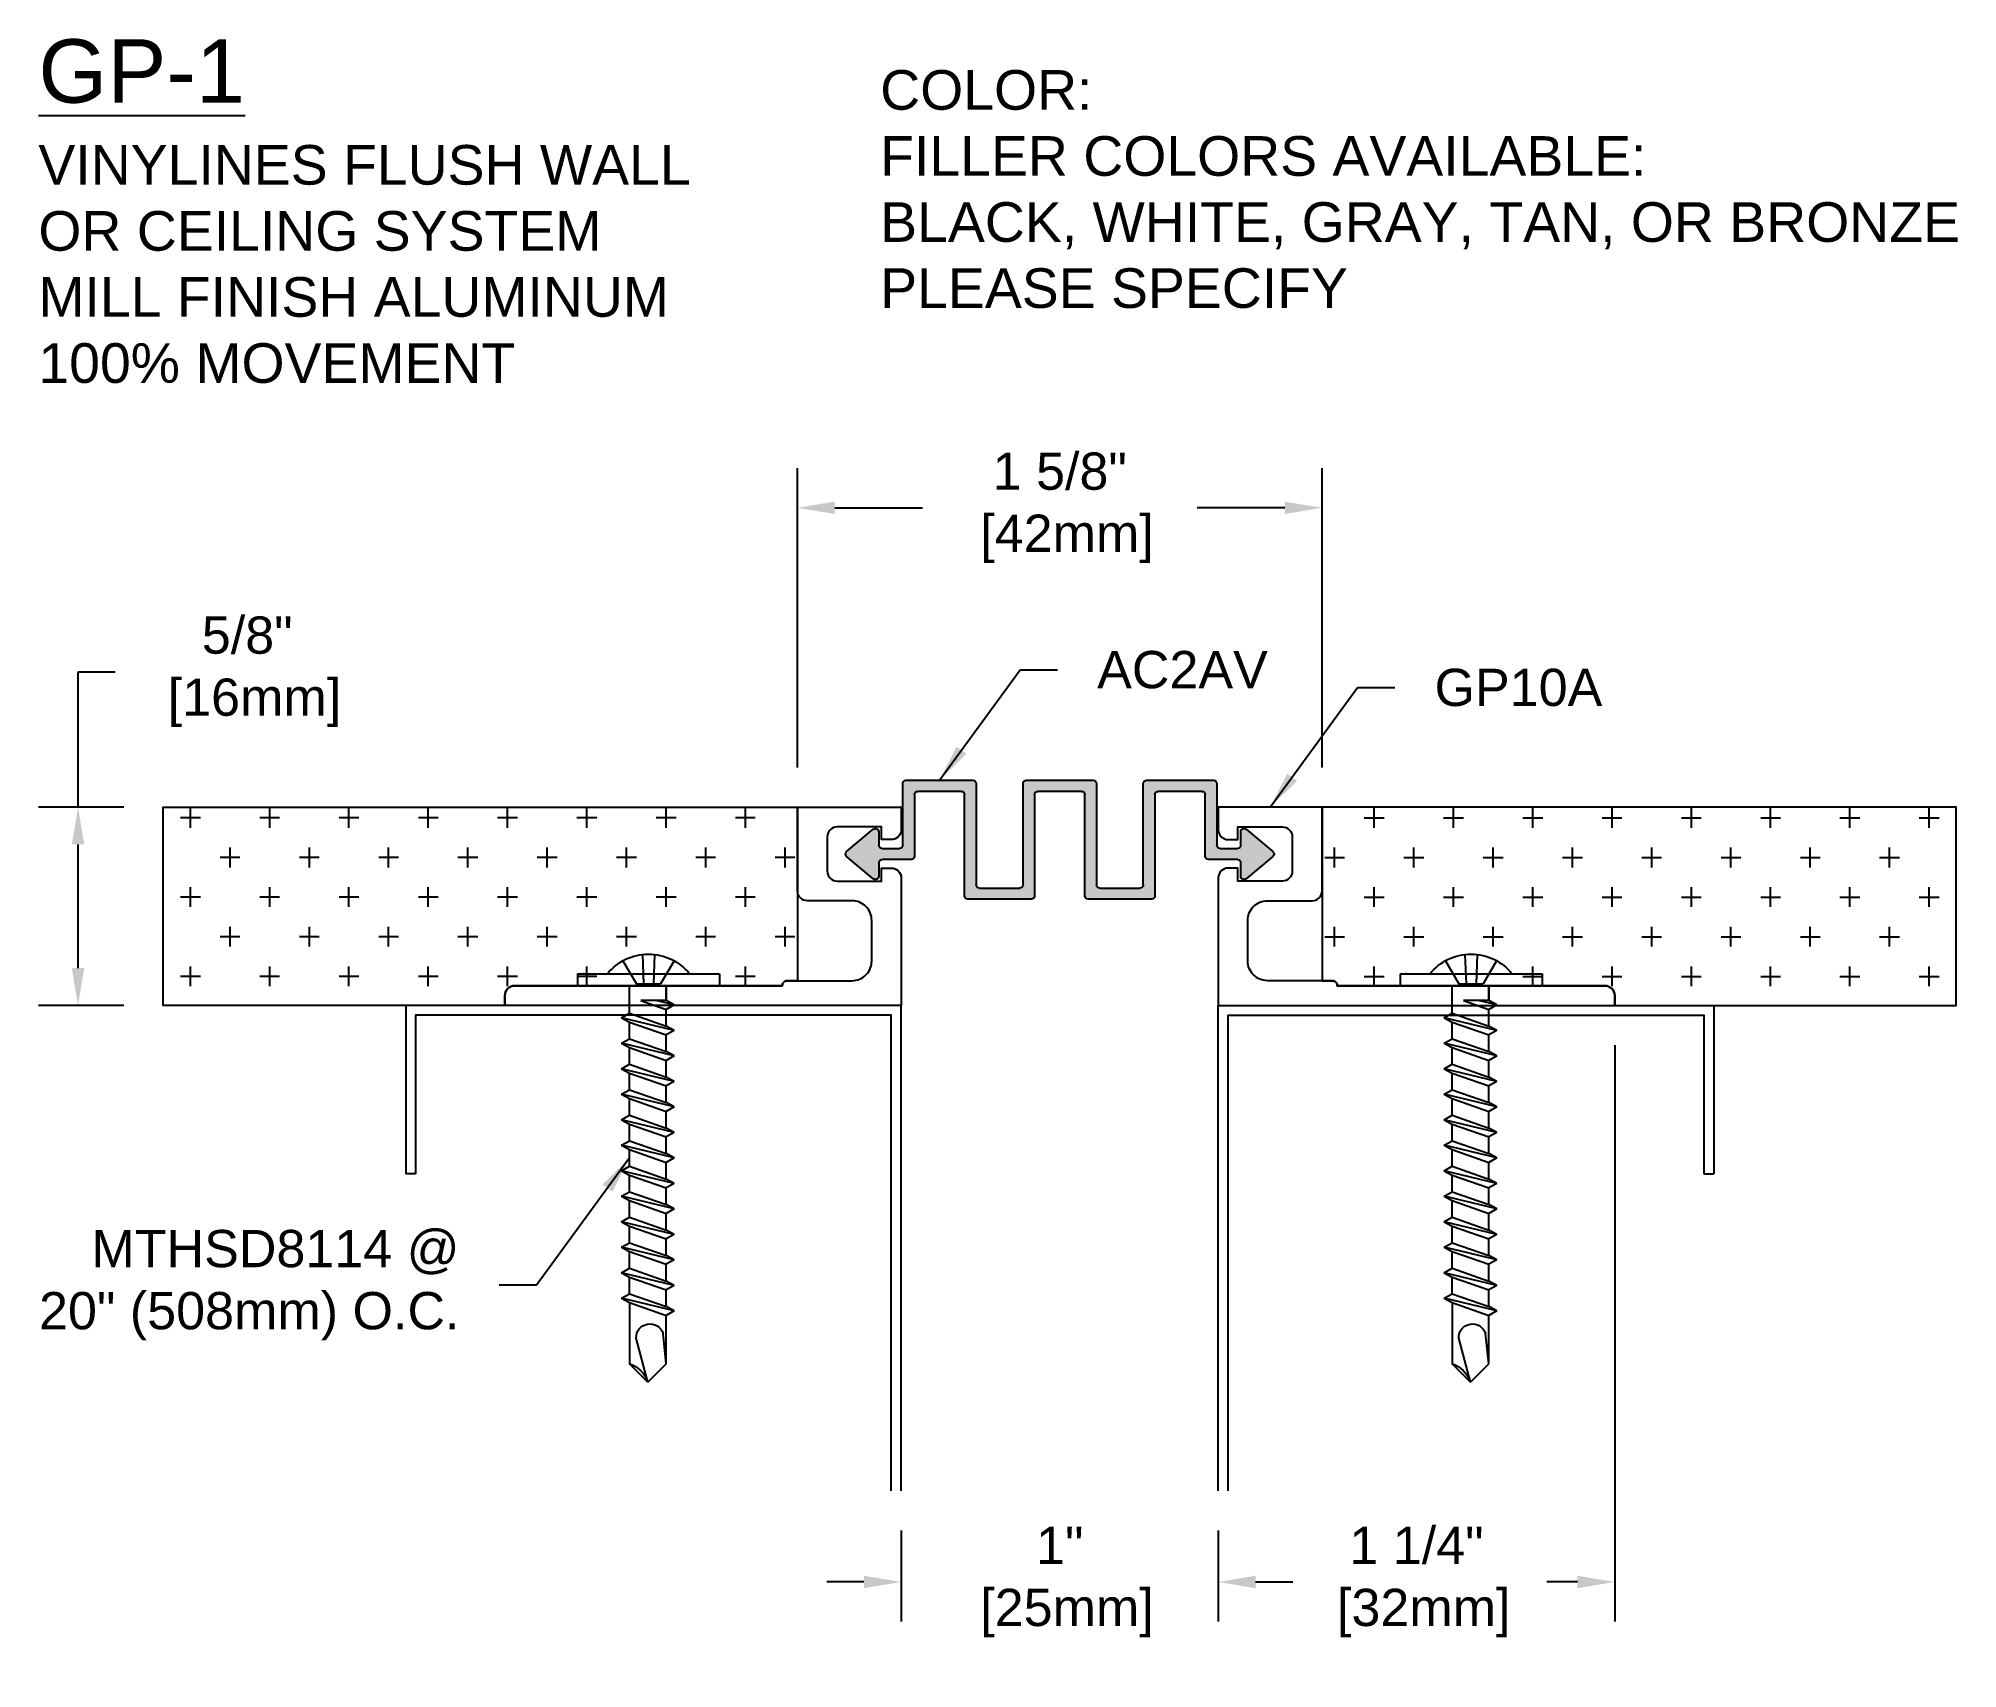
# Model space of a CAD drawing. Header units: inches. Extents: x 3.07 to 9.12, y 3.07 to 8.21.
import ezdxf

# ---------------------------------------------------------------- set-up
doc = ezdxf.new("R2010")
doc.units = ezdxf.units.IN
doc.header["$MEASUREMENT"] = 0
doc.linetypes.add('HIDDEN2', pattern=[0.1875, 0.125, -0.0625])
for name, color, linetype in [('Anchors', 4, 'Continuous'), ('Conditions', 1, 'Continuous'), ('Dimensions', 3, 'Continuous'), ('Fillers', 2, 'Continuous'), ('Metals', 7, 'Continuous'), ('Text', 2, 'Continuous')]:
    doc.layers.add(name, color=color, linetype=linetype)
doc.styles.add('ARIAL', font='arial.ttf')
doc.dimstyles.new('ARIAL', dxfattribs={"dimtxt": 0.1175, "dimasz": 0.1175, "dimexe": 0.125, "dimexo": 0.125, "dimgap": 0.125, "dimtad": 0, "dimtih": 1, "dimtoh": 1, "dimdec": 4, "dimzin": 0, "dimdsep": 46, "dimlunit": 4, "dimtxsty": 'ARIAL', "dimcen": 0.09, "dimadec": 0, "dimazin": 0, "dimtfac": 1, "dimtdec": 4, "dimtofl": 0, "dimtmove": 0, "dimatfit": 3, "dimfxl": 0, "dimfrac": 2, "dimtolj": 1, "dimtzin": 0, "dimarcsym": 0})

# ---------------------------------------------------------------- blocks, each defined once
blk = doc.blocks.new('*D0')
at = {"layer": 'Defpoints', "color": 0}
for p in [(5.7897, 3.6272), (6.7897, 3.6272), (6.7897, 3.3399)]:
    blk.add_point(p, dxfattribs=at)
at = {"layer": 'Dimensions', "color": 0, "lineweight": -2}
for p, q in [((5.7897, 3.5022), (5.7897, 3.2149)), ((6.7897, 3.5022), (6.7897, 3.2149)), ((5.6722, 3.3399), (5.5547, 3.3399)), ((6.9072, 3.3399), (7.0247, 3.3399))]:
    blk.add_line(p, q, dxfattribs=at)
at = {"layer": 'Dimensions', "color": 0}
for points in [[(5.6722, 3.3595), (5.6722, 3.3203), (5.7897, 3.3399)], [(6.9072, 3.3595), (6.9072, 3.3203), (6.7897, 3.3399)]]:
    blk.add_solid(points, dxfattribs=at)
at = {"layer": 'Dimensions', "color": 0, "insert": (6.2897, 3.3399), "char_height": 0.1175, "attachment_point": 5, "style": 'ARIAL'}
blk.add_mtext('\\A1;1"\\P [25mm]', dxfattribs=at)
blk = doc.blocks.new('*D1')
at = {"layer": 'Defpoints', "color": 0}
for p in [(3.1937, 5.7835), (3.4627, 5.7835), (3.4627, 5.1585)]:
    blk.add_point(p, dxfattribs=at)
at = {"layer": 'Dimensions', "color": 0, "lineweight": -2}
for p, q in [((3.1937, 5.7835), (3.1937, 6.2109)), ((3.1937, 6.2109), (3.3112, 6.2109)), ((3.3377, 5.7835), (3.0687, 5.7835)), ((3.1937, 5.276), (3.1937, 5.666)), ((3.3377, 5.1585), (3.0687, 5.1585))]:
    blk.add_line(p, q, dxfattribs=at)
at = {"layer": 'Dimensions', "color": 0}
for points in [[(3.1741, 5.666), (3.2133, 5.666), (3.1937, 5.7835)], [(3.1741, 5.276), (3.2133, 5.276), (3.1937, 5.1585)]]:
    blk.add_solid(points, dxfattribs=at)
at = {"layer": 'Dimensions', "color": 0, "insert": (3.7273, 6.2109), "char_height": 0.1175, "attachment_point": 5, "style": 'ARIAL'}
blk.add_mtext('\\A1;5/8"\\P [16mm]', dxfattribs=at)
blk = doc.blocks.new('MTLSTD')
at = {"layer": 'Conditions'}
for points in [[(5.1822, 2.8099), (5.1822, 4.3412), (3.6197, 4.3412), (3.6197, 3.8099)], [(5.1509, 2.8099), (5.1509, 4.3099), (3.6509, 4.3099), (3.6509, 3.8099)], [(3.6509, 3.8099), (3.6197, 3.8099)]]:
    blk.add_lwpolyline(points, dxfattribs=at)
blk = doc.blocks.new('*D3')
at = {"layer": 'Defpoints', "color": 0}
for p in [(7.1167, 6.728), (5.4627, 5.7835), (7.1167, 5.7835)]:
    blk.add_point(p, dxfattribs=at)
at = {"layer": 'Dimensions', "color": 0, "lineweight": -2}
for p, q in [((5.4627, 5.9085), (5.4627, 6.853)), ((7.1167, 5.9085), (7.1167, 6.853)), ((5.5802, 6.728), (5.8563, 6.728)), ((6.9992, 6.728), (6.723, 6.728))]:
    blk.add_line(p, q, dxfattribs=at)
at = {"layer": 'Dimensions', "color": 0}
for points in [[(5.5802, 6.7475), (5.5802, 6.7084), (5.4627, 6.728)], [(6.9992, 6.7475), (6.9992, 6.7084), (7.1167, 6.728)]]:
    blk.add_solid(points, dxfattribs=at)
at = {"layer": 'Dimensions', "color": 0, "insert": (6.2897, 6.728), "char_height": 0.1175, "attachment_point": 5, "style": 'ARIAL'}
blk.add_mtext('\\A1;1 5/8"\\P [42mm]', dxfattribs=at)
blk = doc.blocks.new('gp10')
blk.add_lwpolyline([(-0.1114, 0.4395, -0.414214), (-0.0804, 0.4085), (-0.0804, 0.2995, -0.414214), (-0.1114, 0.2685), (-0.2514, 0.2685), (-0.2514, 0.3095), (-0.2824, 0.3095, 0.414214), (-0.3134, 0.2785), (-0.3134, -0.1235), (0.9366, -0.1235), (0.9366, -0.0925, 0.414214), (0.9056, -0.0615), (0.0616, -0.0615), (0.0616, -0.0605, 0.414214), (0.0466, -0.0455), (-0.1584, -0.0455, -0.414214), (-0.2204, 0.0165), (-0.2204, 0.1445, -0.414214), (-0.1584, 0.2065), (-0.0174, 0.2065, 0.414214), (0.0136, 0.2375), (0.0136, 0.5015), (-0.3134, 0.5015), (-0.3134, 0.4305, 0.414214), (-0.2824, 0.3995), (-0.2514, 0.3995), (-0.2514, 0.4395)], format="xyb", close=True)
blk = doc.blocks.new('*D5')
at = {"layer": 'Defpoints', "color": 0}
for p in [(8.0397, 5.1585), (6.7897, 3.6272), (8.0397, 3.3399)]:
    blk.add_point(p, dxfattribs=at)
at = {"layer": 'Dimensions', "color": 0, "lineweight": -2}
for p, q in [((8.0397, 5.0335), (8.0397, 3.2149)), ((6.7897, 3.5022), (6.7897, 3.2149)), ((6.9072, 3.3399), (7.0041, 3.3399)), ((7.9222, 3.3399), (7.8252, 3.3399))]:
    blk.add_line(p, q, dxfattribs=at)
at = {"layer": 'Dimensions', "color": 0}
for points in [[(6.9072, 3.3595), (6.9072, 3.3203), (6.7897, 3.3399)], [(7.9222, 3.3595), (7.9222, 3.3203), (8.0397, 3.3399)]]:
    blk.add_solid(points, dxfattribs=at)
at = {"layer": 'Dimensions', "color": 0, "insert": (7.4147, 3.3399), "char_height": 0.1175, "attachment_point": 5, "style": 'ARIAL'}
blk.add_mtext('\\A1;1 1/4"\\P [32mm]', dxfattribs=at)
blk = doc.blocks.new('AC2AV')
blk.add_hatch(color=256).paths.add_polyline_path([(0.1104, 0.33, -0.414214), (0.1204, 0.34), (0.2409, 0.34, -0.414214), (0.2509, 0.33), (0.2509, 0.01, 0.414214), (0.2609, 0), (0.4616, 0, 0.414214), (0.4716, 0.01), (0.4716, 0.205, -0.414214), (0.4816, 0.215), (0.5336, 0.215, -0.414214), (0.5436, 0.205), (0.5436, 0.1621, 0.645559), (0.5602, 0.1546), (0.6401, 0.225, 0.451743), (0.6401, 0.24), (0.5602, 0.3104, 0.645559), (0.5436, 0.3029), (0.5436, 0.26, -0.414214), (0.5336, 0.25), (0.4466, 0.25, 0.414214), (0.4366, 0.24), (0.4366, 0.045, -0.414214), (0.4266, 0.035), (0.2959, 0.035, -0.414214), (0.2859, 0.045), (0.2859, 0.365, 0.414214), (0.2759, 0.375), (0.0854, 0.375, 0.414214), (0.0754, 0.365), (0.0754, 0.045, -0.414214), (0.0654, 0.035), (-0.0654, 0.035, -0.414214), (-0.0754, 0.045), (-0.0754, 0.365, 0.414214), (-0.0854, 0.375), (-0.2759, 0.375, 0.414214), (-0.2859, 0.365), (-0.2859, 0.045, -0.414214), (-0.2959, 0.035), (-0.4266, 0.035, -0.414214), (-0.4366, 0.045), (-0.4366, 0.24, 0.414214), (-0.4466, 0.25), (-0.5336, 0.25, -0.414214), (-0.5436, 0.26), (-0.5436, 0.3029, 0.645559), (-0.5602, 0.3104), (-0.6401, 0.24, 0.451743), (-0.6401, 0.225), (-0.5602, 0.1546, 0.645559), (-0.5436, 0.1621), (-0.5436, 0.205, -0.414214), (-0.5336, 0.215), (-0.4816, 0.215, -0.414214), (-0.4716, 0.205), (-0.4716, 0.01, 0.414214), (-0.4616, 0), (-0.2609, 0, 0.414214), (-0.2509, 0.01), (-0.2509, 0.33, -0.414214), (-0.2409, 0.34), (-0.1204, 0.34, -0.414214), (-0.1104, 0.33), (-0.1104, 0.01, 0.414214), (-0.1004, 0), (0.1004, 0, 0.414214), (0.1104, 0.01)])
at = {"color": 7, "linetype": 'Continuous'}
blk.add_lwpolyline([(-0.0654, 0.035, -0.414214), (-0.0754, 0.045), (-0.0754, 0.365, 0.414214), (-0.0854, 0.375), (-0.2759, 0.375, 0.414214), (-0.2859, 0.365), (-0.2859, 0.045, -0.414214), (-0.2959, 0.035), (-0.4266, 0.035, -0.414214), (-0.4366, 0.045), (-0.4366, 0.24, 0.414214), (-0.4466, 0.25), (-0.5336, 0.25, -0.414214), (-0.5436, 0.26), (-0.5436, 0.3029, 0.645559), (-0.5602, 0.3104), (-0.6401, 0.24, 0.451743), (-0.6401, 0.225), (-0.5602, 0.1546, 0.645559), (-0.5436, 0.1621), (-0.5436, 0.205, -0.414214), (-0.5336, 0.215), (-0.4816, 0.215, -0.414214), (-0.4716, 0.205), (-0.4716, 0.01, 0.414214), (-0.4616, 0), (-0.2609, 0, 0.414214), (-0.2509, 0.01), (-0.2509, 0.33, -0.414214), (-0.2409, 0.34), (-0.1204, 0.34, -0.414214), (-0.1104, 0.33), (-0.1104, 0.01, 0.414214), (-0.1004, 0), (0.1004, 0, 0.414214), (0.1104, 0.01), (0.1104, 0.33, -0.414214), (0.1204, 0.34), (0.2409, 0.34, -0.414214), (0.2509, 0.33), (0.2509, 0.01, 0.414214), (0.2609, 0), (0.4616, 0, 0.414214), (0.4716, 0.01), (0.4716, 0.205, -0.414214), (0.4816, 0.215), (0.5336, 0.215, -0.414214), (0.5436, 0.205), (0.5436, 0.1621, 0.645559), (0.5602, 0.1546), (0.6401, 0.225, 0.451743), (0.6401, 0.24), (0.5602, 0.3104, 0.645559), (0.5436, 0.3029), (0.5436, 0.26, -0.414214), (0.5336, 0.25), (0.4466, 0.25, 0.414214), (0.4366, 0.24), (0.4366, 0.045, -0.414214), (0.4266, 0.035), (0.2959, 0.035, -0.414214), (0.2859, 0.045), (0.2859, 0.365, 0.414214), (0.2759, 0.375), (0.0854, 0.375, 0.414214), (0.0754, 0.365), (0.0754, 0.045, -0.414214), (0.0654, 0.035)], format="xyb", close=True, dxfattribs=at)
blk = doc.blocks.new('MTHSD8114')
at = {"linetype": 'HIDDEN2'}
for p, q in [((-0.0807, 0.079), (-0.0382, 0.006)), ((-0.0192, 0.0989), (-0.0159, 0.006)), ((0.0192, 0.0989), (0.0159, 0.006)), ((0.0807, 0.079), (0.0382, 0.006)), ((0.0382, 0.006), (-0.0382, 0.006))]:
    blk.add_line(p, q, dxfattribs=at)
for p, q in [((0.224, 0.0375), (-0.224, 0.0375)), ((-0.224, 0.0375), (-0.224, 0)), ((-0.224, 0), (0.224, 0)), ((-0.0559, 0), (0.0559, 0)), ((0.0599, -0.0869), (0.0599, 0)), ((0.224, 0.0375), (0.224, 0)), ((-0.081, -0.0606), (-0.0236, -0.0467)), ((-0.081, -0.0606), (-0.0559, -0.0467)), ((-0.0559, -0.0467), (-0.0559, 0)), ((-0.0559, 0), (-0.0559, -0.0467)), ((0.0241, -0.0467), (-0.0559, -0.0745)), ((-0.0559, -0.0467), (0.0241, -0.0467)), ((-0.081, -0.0606), (-0.0559, -0.0745)), ((-0.081, -0.141), (0.085, -0.1008)), ((-0.0559, -0.1271), (-0.0559, -0.0745)), ((0.0599, -0.0869), (-0.0559, -0.1271)), ((0.0599, -0.1147), (-0.0559, -0.1549)), ((0.085, -0.1008), (0.0599, -0.0869)), ((0.085, -0.1008), (0.0599, -0.1147)), ((0.0599, -0.1673), (0.0599, -0.1147)), ((-0.081, -0.141), (-0.0559, -0.1271)), ((-0.081, -0.141), (-0.0559, -0.1549)), ((-0.081, -0.2214), (0.085, -0.1812)), ((-0.0559, -0.2075), (-0.0559, -0.1549)), ((0.0599, -0.1673), (-0.0559, -0.2075)), ((0.085, -0.1812), (0.0599, -0.1673)), ((0.085, -0.1812), (0.0599, -0.1951)), ((-0.081, -0.2214), (-0.0559, -0.2075)), ((-0.081, -0.2214), (-0.0559, -0.2353)), ((0.0599, -0.1951), (-0.0559, -0.2353)), ((-0.0559, -0.288), (-0.0559, -0.2353)), ((0.0599, -0.2477), (0.0599, -0.1951)), ((-0.081, -0.3019), (0.085, -0.2616)), ((-0.081, -0.3019), (-0.0559, -0.288)), ((-0.081, -0.3019), (-0.0559, -0.3157)), ((0.0599, -0.2477), (-0.0559, -0.288)), ((0.0599, -0.2755), (-0.0559, -0.3157)), ((0.085, -0.2616), (0.0599, -0.2477)), ((0.085, -0.2616), (0.0599, -0.2755)), ((0.0599, -0.3282), (0.0599, -0.2755)), ((-0.081, -0.3823), (0.085, -0.3421)), ((-0.0559, -0.3684), (-0.0559, -0.3157)), ((0.0599, -0.3282), (-0.0559, -0.3684)), ((0.0599, -0.356), (-0.0559, -0.3962)), ((0.085, -0.3421), (0.0599, -0.3282)), ((0.085, -0.3421), (0.0599, -0.356)), ((0.0599, -0.4086), (0.0599, -0.356)), ((-0.081, -0.3823), (-0.0559, -0.3684)), ((-0.081, -0.3823), (-0.0559, -0.3962)), ((-0.081, -0.4627), (0.085, -0.4225)), ((-0.0559, -0.4488), (-0.0559, -0.3962)), ((0.0599, -0.4086), (-0.0559, -0.4488)), ((0.085, -0.4225), (0.0599, -0.4086)), ((0.085, -0.4225), (0.0599, -0.4364)), ((-0.081, -0.4627), (-0.0559, -0.4488)), ((-0.081, -0.4627), (-0.0559, -0.4766)), ((0.0599, -0.4364), (-0.0559, -0.4766)), ((-0.0559, -0.5292), (-0.0559, -0.4766)), ((0.0599, -0.489), (0.0599, -0.4364)), ((-0.081, -0.5431), (0.085, -0.5029)), ((-0.081, -0.5431), (-0.0559, -0.5292)), ((-0.081, -0.5431), (-0.0559, -0.557)), ((0.0599, -0.489), (-0.0559, -0.5292)), ((0.0599, -0.5168), (-0.0559, -0.557)), ((0.085, -0.5029), (0.0599, -0.489)), ((0.085, -0.5029), (0.0599, -0.5168)), ((0.0599, -0.5695), (0.0599, -0.5168)), ((-0.081, -0.6236), (0.085, -0.5833)), ((-0.0559, -0.6097), (-0.0559, -0.557)), ((0.0599, -0.5695), (-0.0559, -0.6097)), ((0.0599, -0.5972), (-0.0559, -0.6374)), ((0.085, -0.5833), (0.0599, -0.5695)), ((0.085, -0.5833), (0.0599, -0.5972)), ((0.0599, -0.6499), (0.0599, -0.5972)), ((-0.081, -0.6236), (-0.0559, -0.6097)), ((-0.081, -0.6236), (-0.0559, -0.6374)), ((-0.081, -0.704), (0.085, -0.6638)), ((-0.0559, -0.6901), (-0.0559, -0.6374)), ((0.0599, -0.6499), (-0.0559, -0.6901)), ((0.085, -0.6638), (0.0599, -0.6499)), ((0.085, -0.6638), (0.0599, -0.6777)), ((-0.081, -0.704), (-0.0559, -0.6901)), ((-0.081, -0.704), (-0.0559, -0.7179)), ((0.0599, -0.6777), (-0.0559, -0.7179)), ((-0.0559, -0.7705), (-0.0559, -0.7179)), ((0.0599, -0.7303), (0.0599, -0.6777)), ((-0.081, -0.7844), (0.085, -0.7442)), ((-0.081, -0.7844), (-0.0559, -0.7705)), ((-0.081, -0.7844), (-0.0559, -0.7983)), ((0.0599, -0.7303), (-0.0559, -0.7705)), ((0.0599, -0.7581), (-0.0559, -0.7983)), ((0.085, -0.7442), (0.0599, -0.7303)), ((0.085, -0.7442), (0.0599, -0.7581)), ((0.0599, -0.8107), (0.0599, -0.7581)), ((-0.081, -0.8648), (0.085, -0.8246)), ((-0.0559, -0.8509), (-0.0559, -0.7983)), ((0.0599, -0.8107), (-0.0559, -0.8509)), ((0.0599, -0.8385), (-0.0559, -0.8787)), ((0.085, -0.8246), (0.0599, -0.8107)), ((0.085, -0.8246), (0.0599, -0.8385)), ((0.0599, -0.8912), (0.0599, -0.8385)), ((-0.081, -0.8648), (-0.0559, -0.8509)), ((-0.081, -0.8648), (-0.0559, -0.8787)), ((-0.081, -0.9453), (0.085, -0.9051)), ((-0.0559, -0.9314), (-0.0559, -0.8787)), ((0.0599, -0.8912), (-0.0559, -0.9314)), ((0.085, -0.9051), (0.0599, -0.8912)), ((0.085, -0.9051), (0.0599, -0.9189)), ((-0.081, -0.9453), (-0.0559, -0.9314)), ((-0.081, -0.9453), (-0.0559, -0.9592)), ((0.0599, -0.9189), (-0.0559, -0.9592)), ((-0.0559, -1.0118), (-0.0559, -0.9592)), ((0.0599, -0.9716), (0.0599, -0.9189)), ((-0.081, -1.0257), (0.085, -0.9855)), ((-0.081, -1.0257), (-0.0559, -1.0118)), ((-0.081, -1.0257), (-0.0559, -1.0396)), ((0.0599, -0.9716), (-0.0559, -1.0118)), ((0.0599, -0.9994), (-0.0559, -1.0396)), ((0.085, -0.9855), (0.0599, -0.9716)), ((0.085, -0.9855), (0.0599, -0.9994)), ((0.0599, -0.9994), (0.0599, -1.1921)), ((-0.0559, -1.1921), (-0.0559, -1.0396)), ((-0.0559, -1.1921), (-0.0459, -1.097)), ((0.002, -1.25), (0.0388, -1.1111)), ((0.002, -1.25), (-0.0559, -1.1921)), ((0.002, -1.25), (0.0599, -1.1921))]:
    blk.add_line(p, q)
for centre, radius, start, end in [((0, -0.0658), 0.1658, 38.53745, 141.46255), ((-0.0045, -1.1098), 0.0433, 358.31503, 162.80454), ((0.0894, -1.2794), 0.0922, 108.6241, 161.3759)]:
    blk.add_arc(centre, radius, start, end)
blk.add_point((0.204, 0.0375))

msp = doc.modelspace()

# ---------------------------------------------------------------- hatches: boundary and pattern name
at = {"layer": 'Conditions'}
h = msp.add_hatch(dxfattribs=at)
h.set_pattern_fill('CROSS', color=256, scale=0.5, style=0)
h.set_pattern_definition([(180, (12.57932, 0), (-0.125, 0.125), [0.0625, -0.1875]), (90, (12.54807, -0.03125), (0.125, 0.125), [0.0625, -0.1875])])
h.paths.add_polyline_path([(4.53966, 5.15849), (4.53966, 5.18949, -0.4142136), (4.57066, 5.22049), (4.84159, 5.22049), (4.84159, 5.28379), (5.02909, 5.28379), (5.21659, 5.28379), (5.21659, 5.22049), (5.41466, 5.22049), (5.41466, 5.22149, -0.4142136), (5.42966, 5.23649), (5.46266, 5.23649), (5.46266, 5.78349), (3.46266, 5.78349), (3.46266, 5.15849)])
h = msp.add_hatch(dxfattribs=at)
h.set_pattern_fill('CROSS', color=256, scale=0.5, style=0)
h.paths.add_polyline_path([(9.11666, 5.15849), (9.11666, 5.78349), (7.11666, 5.78349), (7.11666, 5.23649), (7.14966, 5.23649, -0.4142136), (7.16466, 5.22149), (7.16466, 5.22049), (7.36273, 5.22049), (7.36273, 5.28379), (7.55023, 5.28379), (7.73773, 5.28379), (7.73773, 5.22049), (8.00866, 5.22049, -0.4142136), (8.03966, 5.18949), (8.03966, 5.15849)])

# ---------------------------------------------------------------- linework, layer by layer
for points in [[(4.57066, 5.22049, 0.4142136), (4.53966, 5.18949), (4.53966, 5.15849), (3.46266, 5.15849), (3.46266, 5.78349), (5.46266, 5.78349), (5.46266, 5.23649), (5.42966, 5.23649, 0.4142136), (5.41466, 5.22149), (5.41466, 5.22049)], [(8.00866, 5.22049, -0.4142136), (8.03966, 5.18949), (8.03966, 5.15849), (9.11666, 5.15849), (9.11666, 5.78349), (7.11666, 5.78349), (7.11666, 5.23649), (7.14966, 5.23649, -0.4142136), (7.16466, 5.22149), (7.16466, 5.22049)]]:
    msp.add_lwpolyline(points, format="xyb", close=True, dxfattribs=at)

# ---------------------------------------------------------------- block references
at = {"layer": 'Anchors', "xscale": -1}
for p in [(4.99266, 5.22049), (7.58666, 5.22049)]:
    msp.add_blockref('MTHSD8114', p, dxfattribs=at)
at = {"layer": 'Conditions'}
msp.add_blockref('MTLSTD', (0.60747, 0.81731), dxfattribs=at)
at = {"layer": 'Conditions', "xscale": -1}
msp.add_blockref('MTLSTD', (11.97185, 0.81731), dxfattribs=at)
at = {"layer": 'Fillers', "xscale": -1.05, "rotation": 180}
msp.add_blockref('AC2AV', (6.28966, 5.86849), dxfattribs=at)
at = {"layer": 'Metals', "xscale": -1}
msp.add_blockref('gp10', (5.47625, 5.282), dxfattribs=at)
at = {"layer": 'Metals'}
msp.add_blockref('gp10', (7.10307, 5.282), dxfattribs=at)

# ---------------------------------------------------------------- texts
at = {"layer": 'Text', "attachment_point": 1, "style": 'ARIAL'}
for s, insert, char_height, width in [('{\\LGP-1\\P\\H0.625x;\\lVINYLINES FLUSH WALL\\POR CEILING SYSTEM\\PMILL FINISH ALUMINUM\\P100% MOVEMENT}', (3.06868, 8.20564), 0.2, 4.6875), ('COLOR:{\\L                        \\~\\P}FILLER COLORS AVAILABLE:\\PBLACK, WHITE, GRAY, TAN, OR BRONZE\\PPLEASE SPECIFY', (5.72338, 8.10858), 0.125, 3.4048094)]:
    msp.add_mtext(s, dxfattribs=dict(at, insert=insert, char_height=char_height, width=width))
at = {"layer": 'Text', "char_height": 0.1175, "style": 'ARIAL'}
for s, insert, attachment_point in [('AC2AV', (6.40754, 6.21683), 4), ('GP10A', (7.47153, 6.16077), 4), ('MTHSD8114 @\\P20" (508mm) O.C.', (4.39673, 4.27595), 6)]:
    msp.add_mtext(s, dxfattribs=dict(at, insert=insert, attachment_point=attachment_point))

# ---------------------------------------------------------------- dimensions: what is measured, and where the dimension line sits
at = {"layer": 'Dimensions'}
for base, p1, p2, picture, middle in [((7.11666, 6.72797), (5.46266, 5.78349), (7.11666, 5.78349), '*D3', (6.28966, 6.72797)), ((8.03966, 3.33993), (6.78966, 3.62724), (8.03966, 5.15849), '*D5', (7.41466, 3.33993)), ((6.78966, 3.33993), (5.78966, 3.62724), (6.78966, 3.62724), '*D0', (6.28966, 3.33993))]:
    dim = msp.add_linear_dim(base=base, p1=p1, p2=p2, dimstyle='ARIAL', override={"dimpost": '\\X'}, dxfattribs=at)
    dim.commit()
    dim.dimension.update_dxf_attribs({"geometry": picture, "text_midpoint": middle, "dimtype": 160})
dim = msp.add_linear_dim(base=(3.19368, 5.78349), p1=(3.46266, 5.15849), p2=(3.46266, 5.78349), angle=90, dimstyle='ARIAL', override={"dimpost": '\\X'}, dxfattribs=at)
dim.commit()
dim.dimension.update_dxf_attribs({"geometry": '*D1', "text_midpoint": (3.72729, 6.21087), "dimtype": 160})

# ---------------------------------------------------------------- leaders
at = {"layer": 'Text', "annotation_type": 0, "has_hookline": 1}
for points, hookline_direction, text_width in [([(5.91033, 5.86849), (6.16504, 6.21683), (6.28254, 6.21683)], 0, 0.53701), ([(6.95316, 5.78349), (7.22903, 6.16077), (7.34653, 6.16077)], 0, 0.52073), ([(4.93273, 4.67735), (4.63923, 4.27595), (4.52173, 4.27595)], 1, 1.30709)]:
    msp.add_leader(points, dimstyle='ARIAL', override={"dimgap": 0.125, "dimtad": 0}, dxfattribs=dict(at, hookline_direction=hookline_direction, text_width=text_width))

doc.saveas('drawing.dxf')
